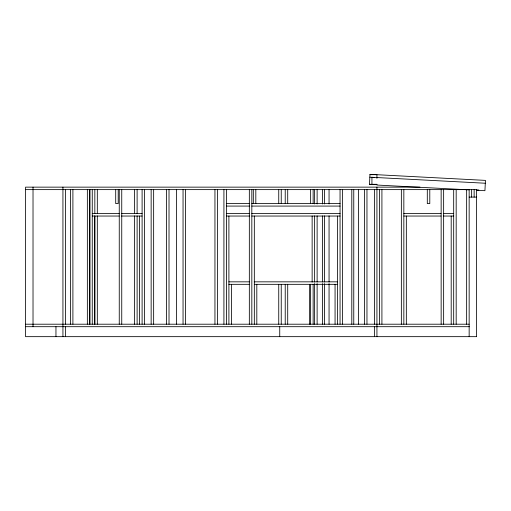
<?xml version="1.0" encoding="UTF-8"?>
<svg xmlns="http://www.w3.org/2000/svg" width="511" height="511" viewBox="0 0 511 511"><rect width="100%" height="100%" fill="white"/><g stroke="black" fill="none" stroke-linecap="round" stroke-linejoin="round"><path stroke-width="0.77" d="M369.958 174.679L376.46 174.679M369.453 184.292L376.933 184.292L376.933 185.039L469.136 189.868M376.933 184.643L369.453 184.643L369.977 174.34L485.45 180.389L484.926 190.699L476.616 190.264M419.978 187.141L25.55 187.141L25.55 336.66L476.629 336.66M25.55 189.632L476.629 189.632M469.155 197.105L476.629 197.105M226.411 203.589L249.457 203.589M251.827 203.589L340.051 203.589M226.411 206.08L249.457 206.08M251.827 206.08L340.051 206.08M92.261 213.553L119.159 213.553M121.529 213.553L142.103 213.553M226.411 213.553L249.457 213.553M251.827 213.553L340.051 213.553M403.843 213.553L441.031 213.553M443.401 213.553L453.685 213.553M92.261 216.044L119.159 216.044M121.529 216.044L142.103 216.044M226.411 216.044L249.457 216.044M251.827 216.044L340.051 216.044M403.843 216.044L441.031 216.044M443.401 216.044L453.685 216.044M228.902 281.836L249.515 281.836M254.267 281.836L337.554 281.836M228.902 284.327L249.515 284.327M254.325 284.327L337.554 284.327M25.55 324.204L469.136 324.204M25.55 326.695L469.341 326.695M374.308 177.413L371.931 177.317L371.944 184.643M369.849 177.183L485.322 183.232M476.616 189.907L478.884 190.028M476.616 189.632L476.616 336.66M474.138 189.632L474.138 197.105M471.647 189.632L471.647 197.105M469.155 189.632L469.155 336.66M466.645 189.632L466.645 324.204M456.176 189.632L456.176 324.204M453.685 189.632L453.685 324.204M451.194 216.044L451.194 324.204M443.637 189.632L443.637 324.204M441.146 189.632L441.146 324.204M429.789 189.632L429.789 203.589L427.298 203.589L427.298 189.632M406.334 216.044L406.334 324.204M403.843 189.632L403.843 324.204M401.352 189.632L401.352 324.204M381.915 189.632L381.915 324.204M379.424 189.632L379.424 324.204M376.933 174.705L376.933 178.39M376.933 187.141L376.933 336.66M374.442 189.632L374.442 324.204M374.442 326.695L374.442 336.66M366.962 189.632L366.962 324.204M364.471 189.632L364.471 324.204M358.396 189.632L358.396 324.204M353.765 189.632L353.765 324.204M351.804 189.632L351.804 324.204M342.542 189.632L342.542 324.204M340.051 189.632L340.051 324.204M337.554 216.044L337.554 324.204M335.063 284.327L335.063 324.204M329.058 189.632L329.058 203.966M329.058 215.91L329.058 282.002M329.058 283.592L329.058 324.204M324.421 189.632L324.421 203.966M324.421 215.91L324.421 282.002M324.421 283.592L324.421 324.204M322.467 189.632L322.467 203.966M322.467 215.91L322.467 282.002M322.467 283.592L322.467 324.204M317.12 189.632L317.12 203.966M317.12 215.91L317.12 282.002M317.12 283.592L317.12 324.204M314.629 189.632L314.629 203.966M314.629 215.91L314.629 282.053M314.629 283.592L314.629 324.204M313.134 189.632L313.134 203.589M313.134 284.327L313.134 324.204M312.138 216.044L312.138 282.053M310.643 189.632L310.643 203.589M310.643 284.327L310.643 324.204M309.647 284.327L309.647 324.204M287.712 189.632L287.712 203.589M287.712 284.327L287.712 324.204M285.221 189.632L285.221 203.589M285.221 284.327L285.221 324.204M281.235 189.632L281.235 203.589M281.235 284.327L281.235 324.204M279.741 326.695L279.741 336.66M278.744 189.632L278.744 203.589M278.744 284.327L278.744 324.204M256.816 284.327L256.816 324.204M255.819 189.632L255.819 203.589M254.325 216.044L254.325 324.204M253.322 189.632L253.322 203.589M251.827 189.632L251.827 324.204M249.336 189.632L249.336 324.204M231.394 284.327L231.394 324.204M228.902 216.044L228.902 324.204M226.411 189.632L226.411 324.204M223.92 189.632L223.92 324.204M217.437 189.632L217.437 324.204M214.946 189.632L214.946 324.204M185.538 189.632L185.538 324.204M183.047 189.632L183.047 324.204M176.493 189.632L176.493 324.204M169.013 189.632L169.013 324.204M166.522 189.632L166.522 324.204M153.645 189.632L153.645 324.204M151.147 189.632L151.147 324.204M144.594 189.632L144.594 324.204M142.103 189.632L142.103 324.204M139.605 216.044L139.605 324.204M137.114 189.632L137.114 213.521M137.114 215.91L137.114 324.204M134.623 189.632L134.623 213.521M134.623 215.91L134.623 324.204M121.746 189.632L121.746 324.204M119.255 189.632L119.255 324.204M118.201 189.632L118.201 203.589L115.71 203.589L115.71 189.632M97.32 189.632L97.32 213.521M97.32 215.91L97.32 324.204M94.829 189.632L94.829 213.521M94.829 215.91L94.829 324.204M94.752 216.044L94.752 324.204M92.261 189.632L92.261 324.204M89.847 189.632L89.847 324.204M89.764 189.632L89.764 324.204M87.355 189.632L87.355 324.204M72.901 189.632L72.901 324.204M70.409 189.632L70.409 324.204M65.549 189.632L65.549 324.204M65.421 326.695L65.421 336.66M62.93 187.141L62.93 336.66M55.955 326.695L55.955 336.66M33.023 187.141L33.023 326.695"/></g></svg>
